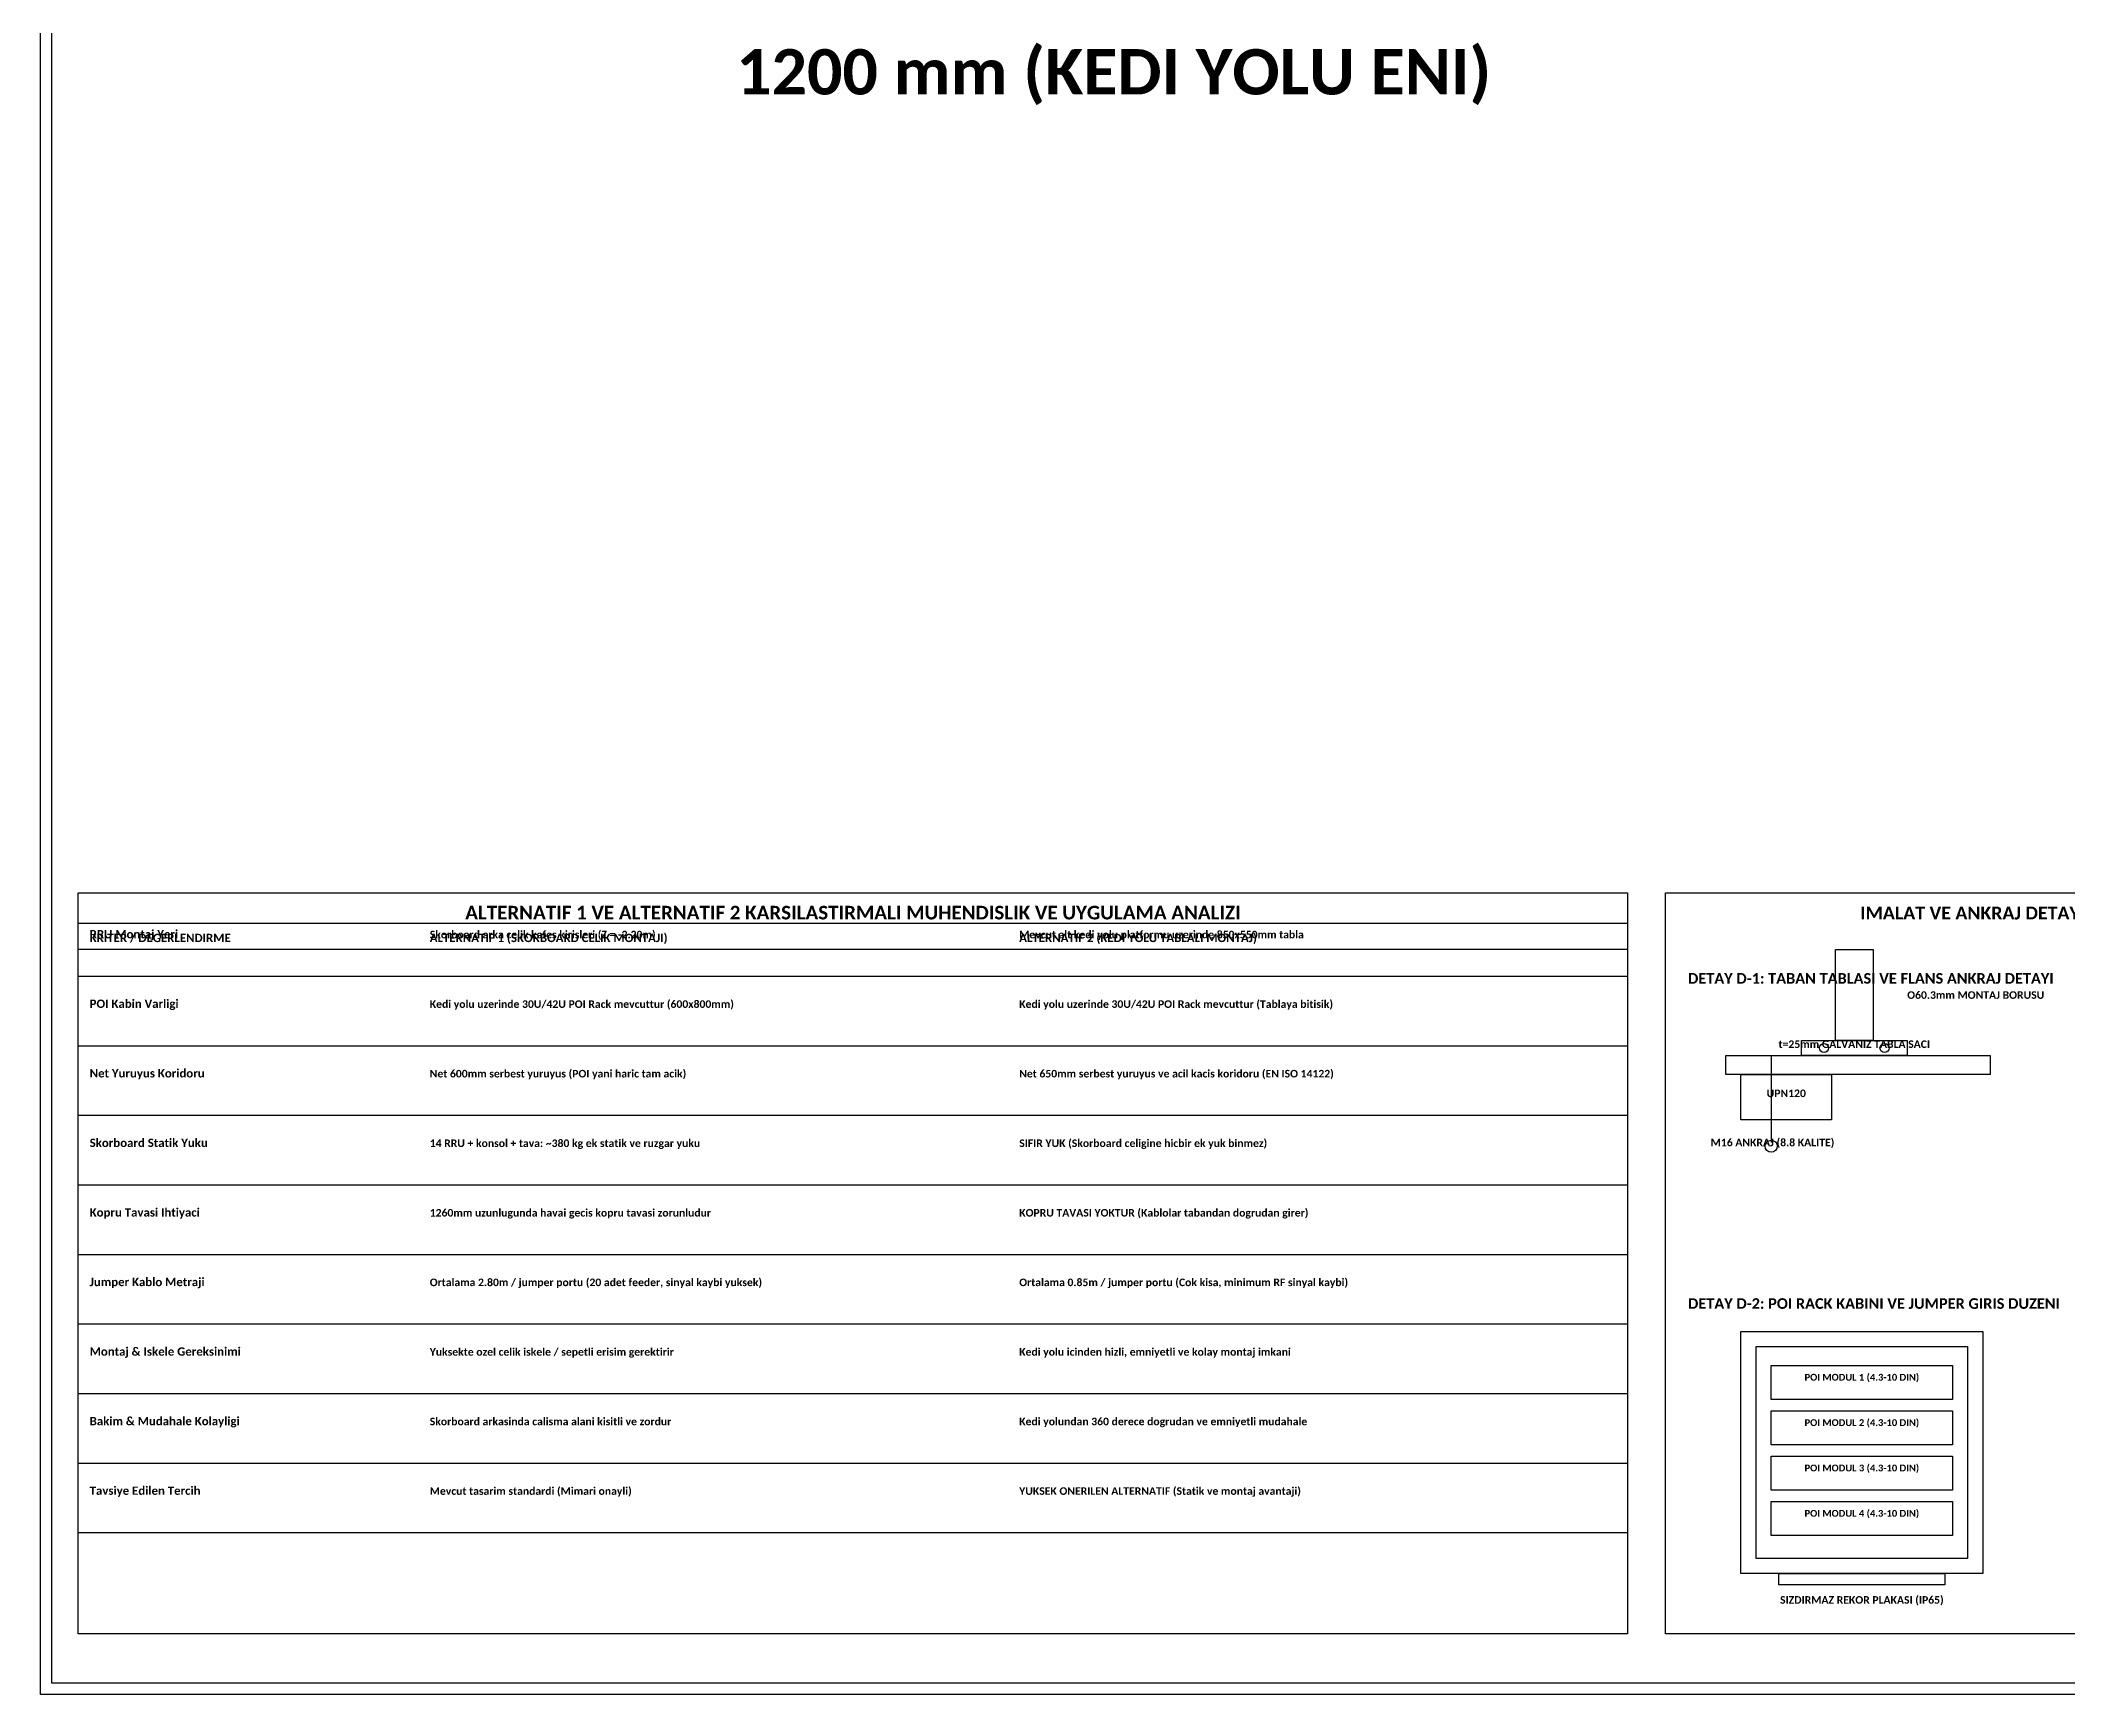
# Model space of a CAD drawing. Header units: millimetres. Extents: x -2743 to 2694, y -1100 to 3223.
# Drawn here: x -2600 to 82, y -1100 to 1087 of the extents above; entities that cross this region are included whole.
import ezdxf
from ezdxf.enums import TextEntityAlignment as Align

# ---------------------------------------------------------------- set-up
doc = ezdxf.new("R2010")
doc.units = ezdxf.units.MM
for name, color, linetype in [('BLOK_OZEL_PLATFORM', 140, 'CONTINUOUS'), ('CELIK_KIRIS_KOLON', 9, 'CONTINUOUS'), ('EKP_POI_MODULLERI', 40, 'CONTINUOUS'), ('EKP_POI_TASIYICI_SASE', 30, 'CONTINUOUS'), ('KABLO_TAVALARI', 6, 'CONTINUOUS'), ('METIN_BILGI', 7, 'CONTINUOUS'), ('MONTAJ_BORULARI', 2, 'CONTINUOUS'), ('OLCULER', 1, 'CONTINUOUS')]:
    doc.layers.add(name, color=color, linetype=linetype)
doc.styles.get("Standard").update_dxf_attribs({"font": 'calibrib.ttf'})

msp = doc.modelspace()

# ---------------------------------------------------------------- linework, layer by layer
at = {"layer": 'BLOK_OZEL_PLATFORM'}
msp.add_lwpolyline([(-370, -280), (-370, -255), (-20, -255), (-20, -280)], close=True, dxfattribs=at)
at = {"layer": 'CELIK_KIRIS_KOLON'}
msp.add_line((-310, -255), (-310, -370), dxfattribs=at)
msp.add_lwpolyline([(-350, -340), (-350, -280), (-230, -280), (-230, -340)], close=True, dxfattribs=at)
msp.add_circle((-310, -375), 8, dxfattribs=at)
at = {"layer": 'EKP_POI_MODULLERI'}
for points in [[(-310, -710), (-310, -665), (-70, -665), (-70, -710)], [(-310, -770), (-310, -725), (-70, -725), (-70, -770)], [(-310, -830), (-310, -785), (-70, -785), (-70, -830)], [(-310, -890), (-310, -845), (-70, -845), (-70, -890)]]:
    msp.add_lwpolyline(points, close=True, dxfattribs=at)
at = {"layer": 'EKP_POI_TASIYICI_SASE'}
for points in [[(-350, -940), (-350, -620), (-30, -620), (-30, -940)], [(-330, -920), (-330, -640), (-50, -640), (-50, -920)]]:
    msp.add_lwpolyline(points, close=True, dxfattribs=at)
at = {"layer": 'KABLO_TAVALARI'}
msp.add_lwpolyline([(-300, -955), (-300, -940), (-80, -940), (-80, -955)], close=True, dxfattribs=at)
at = {"layer": 'METIN_BILGI'}
for p, q in [((-2550, -150), (-500, -150)), ((-2550, -242), (-500, -242)), ((-2550, -334), (-500, -334)), ((-2550, -426), (-500, -426)), ((-2550, -518), (-500, -518)), ((-2550, -610), (-500, -610)), ((-2550, -702), (-500, -702)), ((-2550, -794), (-500, -794)), ((-2550, -886), (-500, -886))]:
    msp.add_line(p, q, dxfattribs=at)
for points in [[(-2600, -1100), (-2600, 3200), (2600, 3200), (2600, -1100)], [(-2585, -1085), (-2585, 3185), (2585, 3185), (2585, -1085)], [(-2550, -1020), (-2550, -40), (-500, -40), (-500, -1020)], [(-450, -1020), (-450, -40), (550, -40), (550, -1020)], [(-2550, -115), (-2550, -80), (-500, -80), (-500, -115)]]:
    msp.add_lwpolyline(points, close=True, dxfattribs=at)
at = {"layer": 'MONTAJ_BORULARI'}
for points in [[(-225, -235), (-225, -115), (-175, -115), (-175, -235)], [(-270, -255), (-270, -235), (-130, -235), (-130, -255)]]:
    msp.add_lwpolyline(points, close=True, dxfattribs=at)
for centre in [(-240, -245), (-160, -245)]:
    msp.add_circle(centre, 6, dxfattribs=at)

# ---------------------------------------------------------------- texts
at = {"layer": 'METIN_BILGI'}
for s, height, p in [('ALTERNATIF 1 VE ALTERNATIF 2 KARSILASTIRMALI MUHENDISLIK VE UYGULAMA ANALIZI', 18, (-1525, -75)), ('IMALAT VE ANKRAJ DETAYLARI (OLCEK 1:10)', 17, (50, -75)), ('t=25mm GALVANIZ TABLA SACI', 10, (-200, -245)), ('UPN120', 10, (-290, -310)), ('POI MODUL 1 (4.3-10 DIN)', 9, (-190, -685)), ('POI MODUL 2 (4.3-10 DIN)', 9, (-190, -745)), ('POI MODUL 3 (4.3-10 DIN)', 9, (-190, -805)), ('POI MODUL 4 (4.3-10 DIN)', 9, (-190, -865)), ('SIZDIRMAZ REKOR PLAKASI (IP65)', 10, (-190, -980))]:
    msp.add_text(s, height=height, dxfattribs=at).set_placement(p, align=Align.CENTER)
for s, height, p in [('KRITER / DEGERLENDIRME', 11, (-2535, -105)), ('RRU Montaj Yeri', 11, (-2535, -100)), ('ALTERNATIF 1 (SKORBOARD CELIK MONTAJI)', 11, (-2085, -105)), ('Skorboard arka celik kafes kirisleri (Z = -2.20m)', 10, (-2085, -100)), ('ALTERNATIF 2 (KEDI YOLU TABLALI MONTAJ)', 11, (-1305, -105)), ('Mevcut alt kedi yolu platformu uzerinde 850x550mm tabla', 10, (-1305, -100)), ('DETAY D-1: TABAN TABLASI VE FLANS ANKRAJ DETAYI', 14, (-420, -160)), ('POI Kabin Varligi', 11, (-2535, -192)), ('Kedi yolu uzerinde 30U/42U POI Rack mevcuttur (600x800mm)', 10, (-2085, -192)), ('Kedi yolu uzerinde 30U/42U POI Rack mevcuttur (Tablaya bitisik)', 10, (-1305, -192)), ('O60.3mm MONTAJ BORUSU', 10, (-130, -180)), ('Net Yuruyus Koridoru', 11, (-2535, -284)), ('Net 600mm serbest yuruyus (POI yani haric tam acik)', 10, (-2085, -284)), ('Net 650mm serbest yuruyus ve acil kacis koridoru (EN ISO 14122)', 10, (-1305, -284)), ('Skorboard Statik Yuku', 11, (-2535, -376)), ('14 RRU + konsol + tava: ~380 kg ek statik ve ruzgar yuku', 10, (-2085, -376)), ('SIFIR YUK (Skorboard celigine hicbir ek yuk binmez)', 10, (-1305, -376)), ('M16 ANKRAJ (8.8 KALITE)', 10, (-390, -375)), ('Kopru Tavasi Ihtiyaci', 11, (-2535, -468)), ('1260mm uzunlugunda havai gecis kopru tavasi zorunludur', 10, (-2085, -468)), ('KOPRU TAVASI YOKTUR (Kablolar tabandan dogrudan girer)', 10, (-1305, -468)), ('Jumper Kablo Metraji', 11, (-2535, -560)), ('Ortalama 2.80m / jumper portu (20 adet feeder, sinyal kaybi yuksek)', 10, (-2085, -560)), ('Ortalama 0.85m / jumper portu (Cok kisa, minimum RF sinyal kaybi)', 10, (-1305, -560)), ('DETAY D-2: POI RACK KABINI VE JUMPER GIRIS DUZENI', 14, (-420, -590)), ('Montaj & Iskele Gereksinimi', 11, (-2535, -652)), ('Yuksekte ozel celik iskele / sepetli erisim gerektirir', 10, (-2085, -652)), ('Kedi yolu icinden hizli, emniyetli ve kolay montaj imkani', 10, (-1305, -652)), ('Bakim & Mudahale Kolayligi', 11, (-2535, -744)), ('Skorboard arkasinda calisma alani kisitli ve zordur', 10, (-2085, -744)), ('Kedi yolundan 360 derece dogrudan ve emniyetli mudahale', 10, (-1305, -744)), ('Tavsiye Edilen Tercih', 11, (-2535, -836)), ('Mevcut tasarim standardi (Mimari onayli)', 10, (-2085, -836)), ('YUKSEK ONERILEN ALTERNATIF (Statik ve montaj avantaji)', 10, (-1305, -836))]:
    msp.add_text(s, height=height, dxfattribs=at).set_placement(p)
at = {"layer": 'OLCULER'}
msp.add_text('1200 mm (KEDI YOLU ENI)', height=60, dxfattribs=at).set_placement((-1180, 1046), align=Align.MIDDLE_CENTER)

doc.saveas('drawing.dxf')
